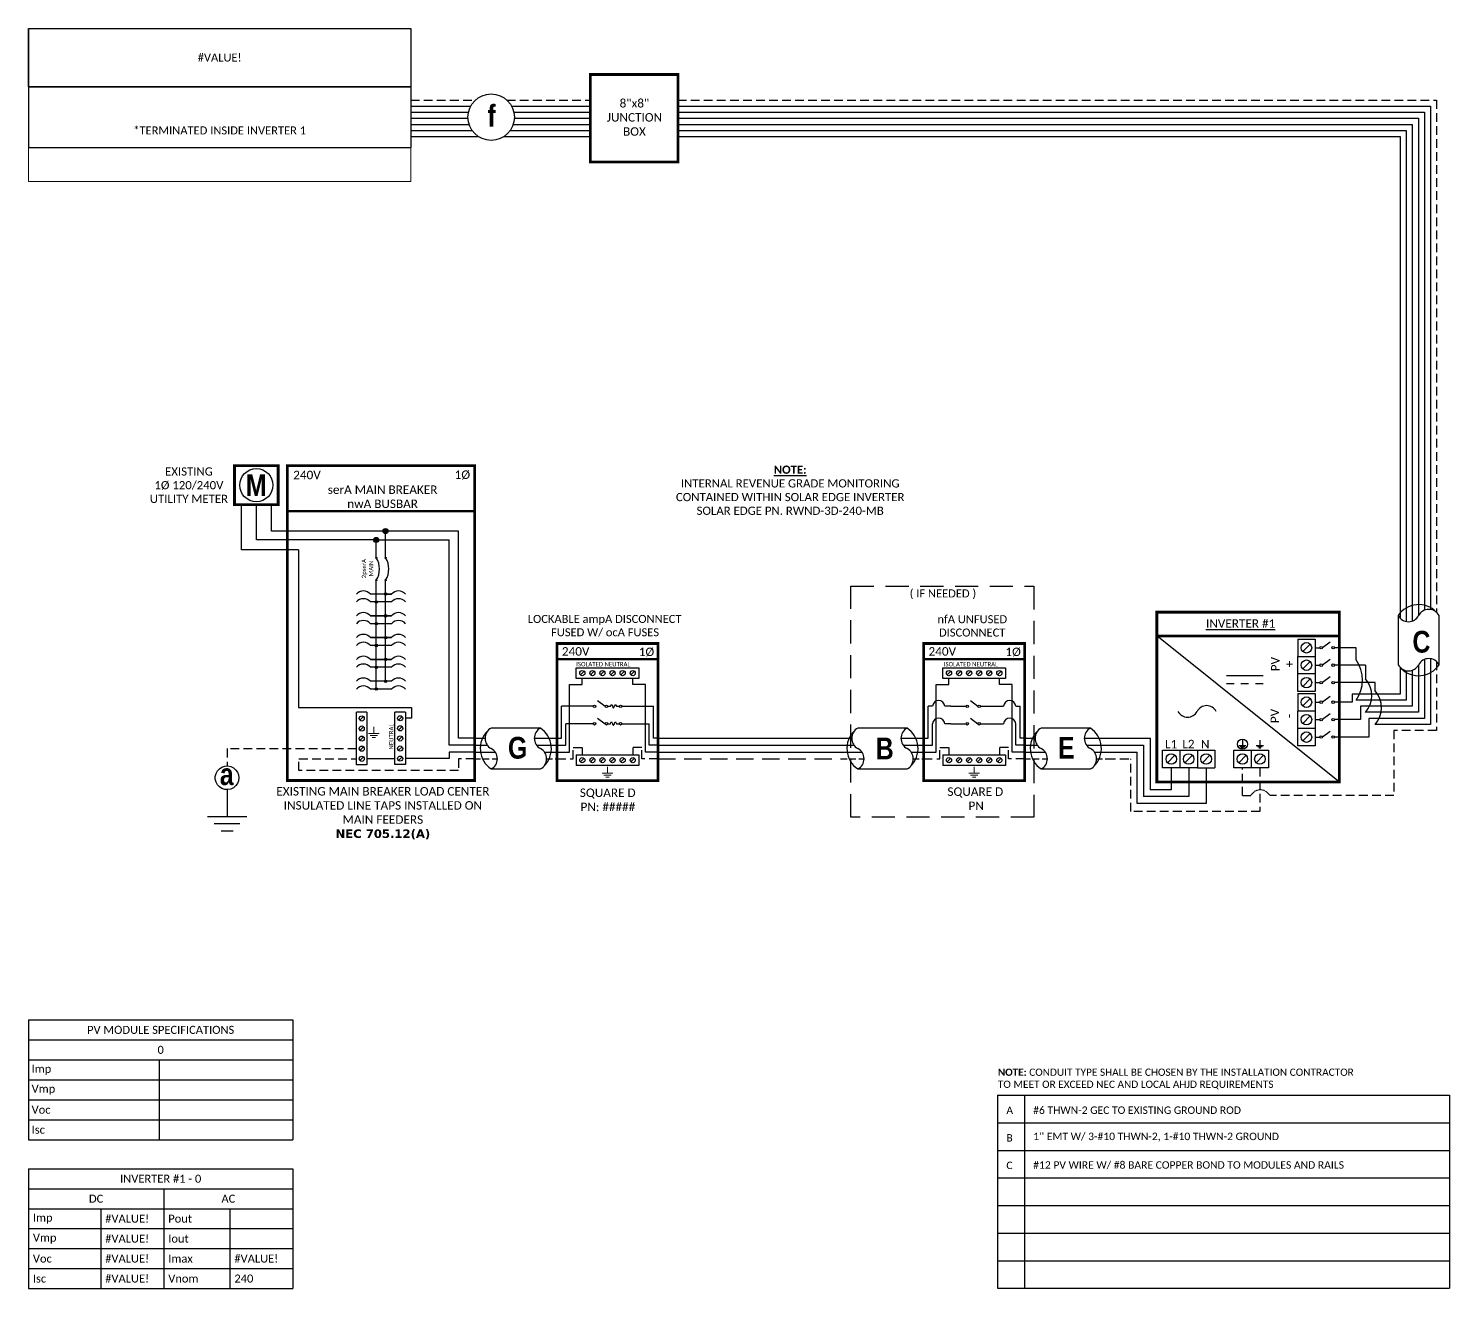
# Model space of a CAD drawing. Header units: feet. Extents: x 6324 to 6938, y 14556 to 15100.
import ezdxf

# ---------------------------------------------------------------- set-up
doc = ezdxf.new("R2010")
doc.units = ezdxf.units.FT
doc.header["$MEASUREMENT"] = 0
doc.linetypes.add('DASHED', pattern=[0.75, 0.5, -0.25])
doc.linetypes.add('HIDDEN', pattern=[0.375, 0.25, -0.125])
doc.layers.add('TEXT', color=7, linetype='Continuous')
doc.layers.add('Z - TITLEBLOCK TXT', color=7, linetype='Continuous')
doc.styles.add('ONE LINE TXT', font='techb___.ttf')
doc.styles.get("Standard").update_dxf_attribs({"font": 'CALIBRI.TTF'})

# ---------------------------------------------------------------- blocks, each defined once
blk = doc.blocks.new('*T15')
at = {"color": 0, "lineweight": -2, "transparency": 16777216}
for p, q in [((0, 0), (165.11, 0)), ((0, 0), (0, -51.42)), ((165.11, 0), (165.11, -51.42)), ((0, -25.14), (165.11, -25.14)), ((0, -51.42), (165.11, -51.42))]:
    blk.add_line(p, q, dxfattribs=at)
at = {"layer": 'Defpoints', "color": 8, "linetype": 'ByBlock', "lineweight": 0, "transparency": 16777216}
for p, q in [((0, -51.42), (0, -66.05)), ((165.11, -51.42), (165.11, -66.05)), ((0, -66.05), (165.11, -66.05))]:
    blk.add_line(p, q, dxfattribs=at)
at = {"color": 0, "linetype": 'Continuous', "transparency": 16777216, "char_height": 3.4544, "width": 155.095, "attachment_point": 5}
for s, insert in [('{\\fCalibri|b0|i0|c0;#VALUE!', (82.56, -12.57)), ('{\\fCalibri|b0|i0|c0;^J^J*TERMINATED INSIDE INVERTER 1', (82.56, -38.28))]:
    blk.add_mtext(s, dxfattribs=dict(at, insert=insert))
blk = doc.blocks.new('*U26')
at = {"color": 7, "linetype": 'Continuous'}
for p, q in [((-7.14, 13.31), (-28.39, 13.31)), ((-28.39, -4.31), (-7.14, -4.31))]:
    blk.add_line(p, q, dxfattribs=at)
at = {"color": 7}
for p, q in [((-35.53, 9), (-31.05, 9)), ((-9.81, 9), (0, 9))]:
    blk.add_line(p, q, dxfattribs=at)
at = {"color": 10}
for p, q in [((-35.53, 6), (-30.11, 6)), ((-8.87, 6), (0, 6))]:
    blk.add_line(p, q, dxfattribs=at)
at = {"color": 253}
for p, q in [((-35.53, 3), (-26.66, 3)), ((-5.41, 3), (0, 3))]:
    blk.add_line(p, q, dxfattribs=at)
at = {"color": 92, "linetype": 'HIDDEN', "ltscale": 10}
for p, q in [((-4.48, 0), (0, 0)), ((-35.53, 0), (-25.72, 0))]:
    blk.add_line(p, q, dxfattribs=at)
at = {"linetype": 'Continuous'}
for centre, start, end in [((-26.08, 8.91), 117.66392, 242.33608), ((-4.83, 8.91), 117.66392, 242.33608), ((-30.7, 0.09), 297.66392, 62.33608), ((-9.45, 0.09), 297.66392, 62.33608)]:
    blk.add_arc(centre, 4.98, start, end, dxfattribs=at)
at = {"color": 7, "linetype": 'Continuous'}
for centre, start, end in [((-12.99, 4.5), 313.97324, 56.42648), ((-22.54, 4.5), 133.97324, 236.42648)]:
    blk.add_arc(centre, 10.58, start, end, dxfattribs=at)
blk = doc.blocks.new('unfusedDisconnect')
at = {"lineweight": 50}
blk.add_line((-43.61, 43.06), (0, 43.06), dxfattribs=at)
at = {"color": 1, "linetype": 'Continuous'}
for p, q in [((-35.27, 34.78), (-35.27, 39.32)), ((-35.27, 39.32), (-8.32, 39.32)), ((-8.32, 39.32), (-8.32, 34.78)), ((-8.32, 34.78), (-35.27, 34.78)), ((-23.43, 25.18), (-20.16, 22.74)), ((-31.89, 22.73), (-25.32, 22.73)), ((-19.08, 22.73), (-11.7, 22.73)), ((-31.89, 15.2), (-25.32, 15.2)), ((-23.43, 17.65), (-20.16, 15.2)), ((-19.08, 15.2), (-11.7, 15.19)), ((-35.27, 1.76), (-8.32, 1.76)), ((-35.27, 1.76), (-35.27, -2.78)), ((-8.32, 1.76), (-8.32, -2.78)), ((-8.32, -2.78), (-35.27, -2.78))]:
    blk.add_line(p, q, dxfattribs=at)
at = {"color": 4, "linetype": 'Continuous'}
for p, q in [((-31.89, 37.83), (-33.46, 36.26)), ((-27.53, 37.83), (-29.11, 36.26)), ((-23.18, 37.83), (-24.76, 36.26)), ((-18.83, 37.83), (-20.41, 36.26)), ((-14.48, 37.83), (-16.06, 36.26)), ((-10.13, 37.83), (-11.7, 36.26)), ((-31.89, 0.28), (-33.46, -1.3)), ((-27.53, 0.28), (-29.11, -1.3)), ((-23.18, 0.28), (-24.76, -1.3)), ((-18.83, 0.28), (-20.41, -1.3)), ((-14.48, 0.28), (-16.06, -1.3)), ((-10.13, 0.28), (-11.7, -1.3))]:
    blk.add_line(p, q, dxfattribs=at)
at = {"color": 253, "linetype": 'Continuous'}
for p, q in [((-38.16, 3), (-38.16, 32.17)), ((-38.16, 32.17), (-32.67, 32.17)), ((-32.67, 32.17), (-32.67, 34.78)), ((-10.92, 32.17), (-10.92, 34.78)), ((-5.43, 32.17), (-10.92, 32.17)), ((-5.43, 3), (-5.43, 32.17)), ((-43.61, 3), (-38.16, 3)), ((0, 3), (-5.43, 3))]:
    blk.add_line(p, q, dxfattribs=at)
at = {"color": 7, "linetype": 'Continuous'}
for p, q in [((-41.66, 9), (-41.66, 22.73)), ((-39.8, 22.73), (-41.66, 22.73)), ((-31.89, 22.73), (-34.52, 22.73)), ((-11.7, 22.73), (-9.07, 22.73)), ((-3.79, 22.73), (-1.93, 22.73)), ((-1.93, 9), (-1.93, 22.73))]:
    blk.add_line(p, q, dxfattribs=at)
at = {"color": 10, "linetype": 'Continuous'}
for p, q in [((-39.8, 6), (-39.8, 15.2)), ((-31.89, 15.2), (-34.52, 15.2)), ((-11.7, 15.2), (-9.07, 15.2)), ((-3.79, 6), (-3.79, 15.2)), ((-43.61, 6), (-39.8, 6)), ((0, 6), (-3.79, 6))]:
    blk.add_line(p, q, dxfattribs=at)
at = {"color": 7}
for p, q in [((-43.61, 9), (-41.66, 9)), ((0, 9), (-1.93, 9))]:
    blk.add_line(p, q, dxfattribs=at)
at = {"color": 92, "linetype": 'HIDDEN', "ltscale": 15}
for p, q in [((-43.61, 0), (-36.58, 0)), ((-36.58, 0), (-36.58, 4.9)), ((-36.58, 4.9), (-32.67, 4.9)), ((-32.67, 4.9), (-32.67, 1.76)), ((-7.01, 4.9), (-10.92, 4.9)), ((-10.92, 4.9), (-10.92, 1.76)), ((-7.01, 0), (-7.01, 4.9)), ((0, 0), (-7.01, 0))]:
    blk.add_line(p, q, dxfattribs=at)
at = {"lineweight": 50, "const_width": 1.19}
blk.add_lwpolyline([(-43.61, -9.34), (-43.61, 49.84), (0, 49.84), (0, -9.34)], close=True, dxfattribs=at)
at = {"color": 92, "linetype": 'Continuous', "lineweight": 5, "ltscale": 0.05, "flags": 128}
for points in [[(-21.8, -3.32), (-21.8, -6.17)], [(-24.14, -6.17), (-19.45, -6.17)], [(-20.27, -7.03), (-23.32, -7.03)], [(-21.08, -7.9), (-22.51, -7.9)]]:
    blk.add_lwpolyline(points, dxfattribs=at)
at = {"color": 4, "linetype": 'Continuous'}
for centre in [(-32.67, 37.05), (-28.32, 37.05), (-23.97, 37.05), (-19.62, 37.05), (-15.27, 37.05), (-10.92, 37.05), (-32.67, -0.51), (-28.32, -0.51), (-23.97, -0.51), (-19.62, -0.51), (-15.27, -0.51), (-10.92, -0.51)]:
    blk.add_circle(centre, 1.11, dxfattribs=at)
at = {"color": 1, "linetype": 'Continuous'}
for centre in [(-24.78, 22.73), (-19.62, 22.73), (-24.78, 15.2), (-19.62, 15.2)]:
    blk.add_circle(centre, 0.541, dxfattribs=at)
at = {"color": 7, "linetype": 'Continuous'}
for centre in [(-37.16, 22.58), (-6.43, 22.58)]:
    blk.add_arc(centre, 2.64, 3.28193, 176.71807, dxfattribs=at)
at = {"color": 10, "linetype": 'Continuous'}
for centre in [(-37.16, 15.04), (-6.43, 15.04)]:
    blk.add_arc(centre, 2.64, 3.28193, 176.71807, dxfattribs=at)
at = {"color": 4, "linetype": 'Continuous'}
blk.add_text('ISOLATED NEUTRAL', height=1.8743, dxfattribs=at).set_placement((-34.91, 39.97))
at = {"color": 1}
for s, width, gutter_width, heights, insert, char_height, attachment_point in [('\\A1;\\pi17.559;nfA UNFUSED\\P\\pi18.229;DISCONNECT', 64.922, 0, [11.89], (-55.21, 62.04), 3.4544, 1), ('240V', 0.1481, 0.75, [0], (-35.55, 46.4), 3.658, 5), ('1Ø', 0.1481, 0.75, [0], (-4.98, 46.1), 3.658, 5), ('\\A1;\\pi13.903,t32.191;SQUARE D\\P\\pi22.981,t41.269;PN', 51.6906, 0.203, [45.94], (-47.25, -12.27), 3.6576, 1)]:
    blk.add_mtext_dynamic_manual_height_columns(s, width=width, gutter_width=gutter_width, heights=heights, dxfattribs=dict(at, insert=insert, char_height=char_height, attachment_point=attachment_point))
blk = doc.blocks.new('*U19')
at = {"color": 10, "linetype": 'DASHED', "ltscale": 20}
blk.add_lwpolyline([(-75.05, 74.56), (3.97, 74.56), (3.97, -25.17), (-75.05, -25.17)], close=True, dxfattribs=at)
at = {"color": 7}
for name, p in [('unfusedDisconnect', (0, 0)), ('*U26', (-43.61, 0))]:
    blk.add_blockref(name, p, dxfattribs=at)
at = {"color": 10, "insert": (-50.86, 73.16), "char_height": 3.4544, "attachment_point": 1}
blk.add_mtext_dynamic_manual_height_columns('\\A1;\\pi1.2092;( IF NEEDED )', width=30.7523, gutter_width=0, heights=[6.58], dxfattribs=at)
at = {"color": 1, "linetype": 'Continuous', "insert": (-64.3, 9.22), "char_height": 9.3833, "attachment_point": 1, "style": 'ONE LINE TXT'}
blk.add_mtext_dynamic_manual_height_columns('{\\W1;\\C256;B}', width=0.1385, gutter_width=2.13, heights=[0], dxfattribs=at)
blk = doc.blocks.new('*U20')
at = {"lineweight": 50}
blk.add_line((-43.61, 43.06), (0, 43.06), dxfattribs=at)
at = {"color": 1, "linetype": 'Continuous'}
for p, q in [((-35.27, 34.78), (-35.27, 39.32)), ((-35.27, 39.32), (-8.32, 39.32)), ((-8.32, 39.32), (-8.32, 34.78)), ((-8.32, 34.78), (-35.27, 34.78)), ((-26.07, 25.18), (-22.81, 22.74)), ((-21.73, 22.73), (-20.49, 22.73)), ((-17.94, 22.73), (-16.7, 22.73)), ((-26.07, 17.65), (-22.81, 15.2)), ((-21.73, 15.2), (-20.49, 15.2)), ((-17.94, 15.2), (-16.7, 15.2)), ((-35.27, 1.76), (-8.32, 1.76)), ((-35.27, 1.76), (-35.27, -2.78)), ((-8.32, 1.76), (-8.32, -2.78)), ((-8.32, -2.78), (-35.27, -2.78))]:
    blk.add_line(p, q, dxfattribs=at)
at = {"color": 4, "linetype": 'Continuous'}
for p, q in [((-31.89, 37.83), (-33.46, 36.26)), ((-27.53, 37.83), (-29.11, 36.26)), ((-23.18, 37.83), (-24.76, 36.26)), ((-18.83, 37.83), (-20.41, 36.26)), ((-14.48, 37.83), (-16.06, 36.26)), ((-10.13, 37.83), (-11.7, 36.26)), ((-31.89, 0.28), (-33.46, -1.3)), ((-27.53, 0.28), (-29.11, -1.3)), ((-23.18, 0.28), (-24.76, -1.3)), ((-18.83, 0.28), (-20.41, -1.3)), ((-14.48, 0.28), (-16.06, -1.3)), ((-10.13, 0.28), (-11.7, -1.3))]:
    blk.add_line(p, q, dxfattribs=at)
at = {"color": 253, "linetype": 'Continuous'}
for p, q in [((-38.16, 3), (-38.16, 32.17)), ((-38.16, 32.17), (-32.67, 32.17)), ((-32.67, 32.17), (-32.67, 34.78)), ((-10.92, 32.17), (-10.92, 34.78)), ((-5.43, 32.17), (-10.92, 32.17)), ((-5.43, 3), (-5.43, 32.17)), ((-43.61, 3), (-38.16, 3)), ((0, 3), (-5.43, 3))]:
    blk.add_line(p, q, dxfattribs=at)
at = {"color": 7, "linetype": 'Continuous'}
for p, q in [((-27.97, 22.73), (-41.66, 22.73)), ((-41.66, 9), (-41.66, 22.73)), ((-15.62, 22.73), (-1.93, 22.73)), ((-1.93, 9), (-1.93, 22.73))]:
    blk.add_line(p, q, dxfattribs=at)
at = {"color": 10, "linetype": 'Continuous'}
for p, q in [((-27.97, 15.2), (-39.8, 15.2)), ((-39.8, 6), (-39.8, 15.2)), ((-15.62, 15.2), (-3.79, 15.19)), ((-3.79, 6), (-3.79, 15.2)), ((-43.61, 6), (-39.8, 6)), ((0, 6), (-3.79, 6))]:
    blk.add_line(p, q, dxfattribs=at)
at = {"color": 7}
for p, q in [((-43.61, 9), (-41.66, 9)), ((0, 9), (-1.93, 9))]:
    blk.add_line(p, q, dxfattribs=at)
at = {"color": 92, "linetype": 'HIDDEN', "ltscale": 15}
for p, q in [((-43.61, 0), (-36.58, 0)), ((-36.58, 0), (-36.58, 4.9)), ((-36.58, 4.9), (-32.67, 4.9)), ((-32.67, 4.9), (-32.67, 1.76)), ((-7.01, 4.9), (-10.92, 4.9)), ((-10.92, 4.9), (-10.92, 1.76)), ((-7.01, 0), (-7.01, 4.9)), ((0, 0), (-7.01, 0))]:
    blk.add_line(p, q, dxfattribs=at)
at = {"lineweight": 50, "const_width": 1.19}
blk.add_lwpolyline([(-43.61, -9.34), (-43.61, 49.84), (0, 49.84), (0, -9.34)], close=True, dxfattribs=at)
at = {"color": 92, "linetype": 'Continuous', "lineweight": 5, "ltscale": 0.05, "flags": 128}
for points in [[(-21.8, -3.32), (-21.8, -6.17)], [(-24.14, -6.17), (-19.45, -6.17)], [(-20.27, -7.03), (-23.32, -7.03)], [(-21.08, -7.9), (-22.51, -7.9)]]:
    blk.add_lwpolyline(points, dxfattribs=at)
at = {"color": 4, "linetype": 'Continuous'}
for centre in [(-32.67, 37.05), (-28.32, 37.05), (-23.97, 37.05), (-19.62, 37.05), (-15.27, 37.05), (-10.92, 37.05), (-32.67, -0.51), (-28.32, -0.51), (-23.97, -0.51), (-19.62, -0.51), (-15.27, -0.51), (-10.92, -0.51)]:
    blk.add_circle(centre, 1.11, dxfattribs=at)
at = {"color": 1, "linetype": 'Continuous'}
for centre in [(-27.43, 22.73), (-22.27, 22.73), (-16.16, 22.73), (-27.43, 15.2), (-22.27, 15.2), (-16.16, 15.19)]:
    blk.add_circle(centre, 0.541, dxfattribs=at)
for points in [[(-20.49, 22.73), (-20.12, 23.49), (-19.22, 21.97), (-18.39, 23.49), (-17.94, 22.73)], [(-20.49, 15.2), (-20.12, 15.96), (-19.22, 14.43), (-18.39, 15.96), (-17.94, 15.2)]]:
    blk.add_spline(points, degree=3, dxfattribs=at)
at = {"color": 7}
blk.add_blockref('*U26', (-43.61, 0), dxfattribs=at)
at = {"color": 4, "linetype": 'Continuous'}
blk.add_text('ISOLATED NEUTRAL', height=1.8743, dxfattribs=at).set_placement((-35.32, 39.97))
at = {"color": 1}
for s, width, gutter_width, heights, insert, char_height, attachment_point in [('\\A1;\\pi2.6661;LOCKABLE ampA DISCONNECT \\P\\pi12.722;FUSED W/ ocA FUSES', 71.8931, 92.23, [18.56], (-58.88, 62.16), 3.4544, 1), ('240V', 0.1481, 0.75, [0], (-35.55, 46.4), 3.658, 5), ('1Ø', 0.1481, 0.75, [0], (-4.98, 46.1), 3.658, 5), ('\\A1;\\pi5.5987,t23.887;SQUARE D\\P\\pi5.8899,t24.178;PN: #####', 35.0816, 28.88, [13.54], (-39.35, -12.75), 3.6576, 1)]:
    blk.add_mtext_dynamic_manual_height_columns(s, width=width, gutter_width=gutter_width, heights=heights, dxfattribs=dict(at, insert=insert, char_height=char_height, attachment_point=attachment_point))
blk = doc.blocks.new('*U23')
at = {"color": 7}
blk.add_line((-79.14, 9), (0, 9), dxfattribs=at)
at = {"color": 10}
blk.add_line((-79.14, 6), (0, 6), dxfattribs=at)
at = {"color": 253}
blk.add_line((-79.14, 3), (0, 3), dxfattribs=at)
at = {"color": 92, "linetype": 'DASHED', "ltscale": 15}
blk.add_line((-79.14, 0), (0, 0), dxfattribs=at)
at = {"color": 1, "insert": (-22.08, 115.96), "char_height": 3.5433, "attachment_point": 5}
blk.add_mtext_dynamic_manual_height_columns('{\\fCalibri|b1|i0|c0|p34;\\LNOTE:\\P}INTERNAL REVENUE GRADE MONITORING\\PCONTAINED WITHIN SOLAR EDGE INVERTER\\PSOLAR EDGE PN. RWND-3D-240-MB', width=99.534, gutter_width=7.17, heights=[0], dxfattribs=at)
blk = doc.blocks.new('lineTapPanel')
at = {"linetype": 'Continuous'}
h = blk.add_hatch(color=254, dxfattribs=at)
h.dxf.hatch_style = 1
edge = h.paths.add_edge_path()
edge.add_arc((-38.44, 98.34), 1.11, 0, 360)
h = blk.add_hatch(color=254, dxfattribs=at)
h.dxf.hatch_style = 1
edge = h.paths.add_edge_path()
edge.add_arc((-42.47, 94.51), 1.11, 0, 360)
h = blk.add_hatch(color=1, dxfattribs=at)
h.dxf.hatch_style = 1
edge = h.paths.add_edge_path()
edge.add_arc((-42.47, 86.8), 0.291, 0, 360)
h = blk.add_hatch(color=1, dxfattribs=at)
h.dxf.hatch_style = 1
edge = h.paths.add_edge_path()
edge.add_arc((-38.44, 86.8), 0.291, 0, 360)
h = blk.add_hatch(color=1, dxfattribs=at)
h.dxf.hatch_style = 1
edge = h.paths.add_edge_path()
edge.add_arc((-42.47, 77.16), 0.291, 0, 360)
h = blk.add_hatch(color=1, dxfattribs=at)
h.dxf.hatch_style = 1
edge = h.paths.add_edge_path()
edge.add_arc((-38.44, 77.16), 0.291, 0, 360)
h = blk.add_hatch(color=1, dxfattribs=at)
h.dxf.hatch_style = 1
edge = h.paths.add_edge_path()
edge.add_arc((-42.47, 67.78), 0.528, 0, 360)
h = blk.add_hatch(color=1, dxfattribs=at)
h.dxf.hatch_style = 1
edge = h.paths.add_edge_path()
edge.add_arc((-38.44, 71.16), 0.528, 0, 360)
h = blk.add_hatch(color=1, dxfattribs=at)
h.dxf.hatch_style = 1
edge = h.paths.add_edge_path()
edge.add_arc((-38.44, 61.76), 0.528, 0, 360)
h = blk.add_hatch(color=1, dxfattribs=at)
h.dxf.hatch_style = 1
edge = h.paths.add_edge_path()
edge.add_arc((-42.47, 58.38), 0.528, 0, 360)
h = blk.add_hatch(color=1, dxfattribs=at)
h.dxf.hatch_style = 1
edge = h.paths.add_edge_path()
edge.add_arc((-42.47, 48.98), 0.528, 0, 360)
h = blk.add_hatch(color=1, dxfattribs=at)
h.dxf.hatch_style = 1
edge = h.paths.add_edge_path()
edge.add_arc((-38.44, 52.36), 0.528, 0, 360)
h = blk.add_hatch(color=1, dxfattribs=at)
h.dxf.hatch_style = 1
edge = h.paths.add_edge_path()
edge.add_arc((-38.44, 42.95), 0.528, 0, 360)
h = blk.add_hatch(color=1, dxfattribs=at)
h.dxf.hatch_style = 1
edge = h.paths.add_edge_path()
edge.add_arc((-42.47, 39.58), 0.528, 0, 360)
h = blk.add_hatch(color=1, dxfattribs=at)
h.dxf.hatch_style = 1
edge = h.paths.add_edge_path()
edge.add_arc((-42.47, 30.17), 0.528, 0, 360)
h = blk.add_hatch(color=1, dxfattribs=at)
h.dxf.hatch_style = 1
edge = h.paths.add_edge_path()
edge.add_arc((-38.44, 33.55), 0.528, 0, 360)
at = {"color": 155, "true_color": 0x647190}
blk.add_line((-80.92, 126.59), (0, 126.59), dxfattribs=at)
at = {"color": 253, "linetype": 'Continuous'}
for p, q in [((-100.73, 90.2), (-100.73, 109.7)), ((-76.04, 90.2), (-100.73, 90.2)), ((-76.04, 90.2), (-76.04, 22.16)), ((-76.04, 22.16), (-27.25, 22.16)), ((-27.25, 22.16), (-27.25, 17.57)), ((-27.25, 17.57), (-29.89, 17.57)), ((-11.01, 0.16), (-29.89, 0.16)), ((0, 3), (-11.01, 3)), ((-11.01, 3), (-11.01, 0.16))]:
    blk.add_line(p, q, dxfattribs=at)
at = {"color": 10, "linetype": 'Continuous'}
for p, q in [((-94.24, 94.51), (-94.24, 109.7)), ((-43.58, 94.51), (-94.24, 94.51)), ((-42.47, 87.09), (-42.47, 93.4)), ((-41.36, 94.51), (-10.98, 94.51)), ((-10.98, 6), (-10.98, 94.51)), ((-42.47, 30.17), (-42.47, 76.87)), ((-35.88, 67.78), (-45.04, 67.78)), ((-35.88, 58.38), (-45.04, 58.38)), ((-35.88, 48.98), (-45.04, 48.98)), ((-35.88, 39.58), (-45.04, 39.58)), ((-35.88, 30.17), (-45.04, 30.17)), ((0, 6), (-10.98, 6))]:
    blk.add_line(p, q, dxfattribs=at)
at = {"color": 7, "linetype": 'Continuous'}
for p, q in [((-87.75, 98.34), (-87.75, 109.7)), ((-39.56, 98.34), (-87.75, 98.34)), ((-6.96, 9), (-6.96, 98.34)), ((-38.44, 87.09), (-38.44, 97.23)), ((-38.44, 61.76), (-38.44, 76.87)), ((-35.88, 71.16), (-45.04, 71.16)), ((-38.44, 71.16), (-35.88, 71.16)), ((-45.04, 61.76), (-35.88, 61.76)), ((-35.88, 61.76), (-45.04, 61.76)), ((-38.44, 52.36), (-38.44, 61.76)), ((-45.04, 52.36), (-35.88, 52.36)), ((-35.88, 52.36), (-45.04, 52.36)), ((-38.44, 42.95), (-38.44, 52.36)), ((-45.04, 42.95), (-35.88, 42.95)), ((-35.88, 42.95), (-45.04, 42.95)), ((-38.44, 33.55), (-38.44, 42.95)), ((-35.88, 33.55), (-45.04, 33.55))]:
    blk.add_line(p, q, dxfattribs=at)
at = {"lineweight": 50}
blk.add_line((-80.92, 106.95), (0, 106.95), dxfattribs=at)
at = {"color": 7}
for p, q in [((-6.96, 98.34), (-37.33, 98.34)), ((0, 9), (-6.96, 9))]:
    blk.add_line(p, q, dxfattribs=at)
at = {"color": 1, "linetype": 'Continuous'}
for p, q in [((-51.03, -2.51), (-51.03, 20.23)), ((-46.49, 20.23), (-51.03, 20.23)), ((-46.49, 20.23), (-46.49, -2.51)), ((-34.43, -2.43), (-34.43, 20.16)), ((-29.89, 20.16), (-34.43, 20.16)), ((-29.89, 20.16), (-29.89, -2.43)), ((-46.49, -2.51), (-51.03, -2.51)), ((-29.89, -2.43), (-34.43, -2.43))]:
    blk.add_line(p, q, dxfattribs=at)
at = {"color": 4, "linetype": 'Continuous'}
for p, q in [((-47.97, 18.28), (-49.55, 16.71)), ((-47.97, 13.93), (-49.55, 12.36)), ((-31.37, 18.35), (-32.94, 16.78)), ((-31.37, 14), (-32.94, 12.43)), ((-47.97, 9.58), (-49.55, 8.01)), ((-31.37, 9.65), (-32.94, 8.08)), ((-47.97, 5.23), (-49.55, 3.66)), ((-47.97, 0.88), (-49.55, -0.69)), ((-31.37, 5.3), (-32.94, 3.73)), ((-31.37, 0.95), (-32.94, -0.62))]:
    blk.add_line(p, q, dxfattribs=at)
at = {"color": 92, "linetype": 'HIDDEN', "ltscale": 15}
for p, q in [((-51.03, 4.44), (-106.89, 4.44)), ((-106.89, 4.44), (-106.89, -4.87)), ((-75.84, -4.96), (-75.84, 0.09)), ((-75.84, 0.09), (-51.03, 0.09)), ((0, 0), (-6.96, 0)), ((-6.96, -4.96), (-75.84, -4.96)), ((-6.96, 0), (-6.96, -4.96))]:
    blk.add_line(p, q, dxfattribs=at)
at = {"color": 92, "linetype": 'Continuous', "ltscale": 15}
blk.add_line((-34.43, 0.09), (-46.49, 0.09), dxfattribs=at)
at = {"color": 92, "ltscale": 15}
blk.add_line((-106.89, -4.87), (-106.89, -24.84), dxfattribs=at)
at = {"lineweight": 50, "const_width": 1.19}
for points in [[(-103.67, 109.7), (-103.67, 126.59), (-84.82, 126.59), (-84.82, 109.7)], [(-80.92, -9.3), (-80.92, 126.59), (0, 126.59), (0, -9.3)]]:
    blk.add_lwpolyline(points, close=True, dxfattribs=at)
at = {"color": 92, "linetype": 'Continuous', "lineweight": 5, "ltscale": 0.05, "flags": 128}
for points in [[(-43.54, 13.81), (-43.54, 10.97)], [(-45.88, 10.97), (-41.2, 10.97)], [(-42.01, 10.1), (-45.07, 10.1)], [(-42.82, 9.23), (-44.25, 9.23)]]:
    blk.add_lwpolyline(points, dxfattribs=at)
at = {"color": 92, "linetype": 'Continuous', "ltscale": 4, "flags": 128}
for points in [[(-115.37, -24.84), (-98.41, -24.84)], [(-101.35, -27.98), (-112.43, -27.98)], [(-104.29, -31.12), (-109.49, -31.12)]]:
    blk.add_lwpolyline(points, dxfattribs=at)
at = {"linetype": 'Continuous'}
blk.add_circle((-94.24, 118.15), 7.15, dxfattribs=at)
at = {"color": 7, "linetype": 'Continuous'}
for centre in [(-38.44, 98.34), (-38.44, 98.34), (-42.47, 94.51)]:
    blk.add_circle(centre, 1.11, dxfattribs=at)
at = {"color": 1, "linetype": 'Continuous'}
for centre, radius in [((-42.47, 86.8), 0.291), ((-38.44, 86.8), 0.291), ((-42.47, 77.16), 0.291), ((-38.44, 77.16), 0.291), ((-42.47, 67.78), 0.528), ((-38.44, 71.16), 0.528), ((-38.44, 61.76), 0.528), ((-42.47, 58.38), 0.528), ((-42.47, 48.98), 0.528), ((-38.44, 52.36), 0.528), ((-38.44, 42.95), 0.528), ((-42.47, 39.58), 0.528), ((-42.47, 30.17), 0.528), ((-38.44, 33.55), 0.528)]:
    blk.add_circle(centre, radius, dxfattribs=at)
at = {"color": 4, "linetype": 'Continuous'}
for centre in [(-48.76, 17.49), (-32.16, 17.57), (-48.76, 13.14), (-32.16, 13.21), (-48.76, 8.79), (-32.16, 8.86), (-48.76, 4.44), (-48.76, 0.09), (-32.16, 4.51), (-32.16, 0.16)]:
    blk.add_circle(centre, 1.11, dxfattribs=at)
at = {"color": 1, "linetype": 'Continuous'}
for centre, radius, start, end in [((-50.14, 81.98), 9.06, 327.87082, 32.12918), ((-46.11, 81.98), 9.06, 327.87082, 32.12918), ((-48.03, 68.62), 3.93, 40.3392, 139.6608), ((-48.03, 65.24), 3.93, 40.3392, 139.6608), ((-32.88, 68.62), 3.93, 40.3392, 139.6608), ((-32.88, 65.24), 3.93, 40.3392, 139.6608), ((-48.03, 59.21), 3.93, 40.3392, 139.6608), ((-32.88, 59.21), 3.93, 40.3392, 139.6608), ((-48.03, 55.84), 3.93, 40.3392, 139.6608), ((-32.88, 55.84), 3.93, 40.3392, 139.6608), ((-48.03, 49.81), 3.93, 40.3392, 139.6608), ((-48.03, 46.43), 3.93, 40.3392, 139.6608), ((-32.88, 49.81), 3.93, 40.3392, 139.6608), ((-32.88, 46.43), 3.93, 40.3392, 139.6608), ((-48.03, 40.41), 3.93, 40.3392, 139.6608), ((-32.88, 40.41), 3.93, 40.3392, 139.6608), ((-48.03, 37.03), 3.93, 40.3392, 139.6608), ((-32.88, 37.03), 3.93, 40.3392, 139.6608), ((-48.03, 31.01), 3.93, 40.3392, 139.6608), ((-48.03, 27.63), 3.93, 40.3392, 139.6608), ((-32.88, 31.01), 3.93, 40.3392, 139.6608), ((-32.88, 27.63), 3.93, 40.3392, 139.6608)]:
    blk.add_arc(centre, radius, start, end, dxfattribs=at)
at = {"color": 253, "linetype": 'Continuous', "style": 'ONE LINE TXT'}
blk.add_text('M', height=9.38, dxfattribs=at).set_placement((-98.8, 113.43))
at = {"color": 4, "linetype": 'Continuous'}
blk.add_text('NEUTRAL', height=1.874, rotation=90, dxfattribs=at).set_placement((-35.08, 4.08))
at = {"color": 1, "attachment_point": 5}
for s, width, gutter_width, heights, insert, char_height in [('EXISTING\\P1Ø 120/240V UTILITY METER', 37.8067, 7.17, [0], (-123.35, 118.13), 3.5433), ('240V', 0.1481, 0.75, [0], (-72.39, 122.54), 3.658), ('1Ø', 0.1481, 0.75, [0], (-5.31, 122.54), 3.658), ('serA MAIN BREAKER\\PnwA BUSBAR', 72.4998, 0.75, [0], (-39.75, 113.14), 3.6576), ('EXISTING MAIN BREAKER LOAD CENTER INSULATED LINE TAPS INSTALLED ON MAIN FEEDERS\\P{\\fVerdana|b1|i0|c0|p34;NEC 705.12(A)}', 98.9176, 7.17, [106.42], (-39.63, -23.42), 3.6576)]:
    blk.add_mtext_dynamic_manual_height_columns(s, width=width, gutter_width=gutter_width, heights=heights, dxfattribs=dict(at, insert=insert, char_height=char_height))
at = {"color": 4, "linetype": 'Continuous', "insert": (-46.25, 82.15), "char_height": 1.874, "attachment_point": 5, "rotation": 90}
blk.add_mtext_dynamic_manual_height_columns('2pserA\\PMAIN', width=0.1481, gutter_width=0.75, heights=[0], dxfattribs=at)
blk = doc.blocks.new('*U22')
at = {"color": 7}
blk.add_blockref('lineTapPanel', (0, 0), dxfattribs=at)
blk = doc.blocks.new('*T16')
at = {"color": 0, "lineweight": -2, "transparency": 16777216}
for p, q in [((0, 0), (114.19, 0)), ((0, 0), (0, -51.7)), ((114.19, 0), (114.19, -51.7)), ((0, -8.62), (114.19, -8.62)), ((58.43, -8.62), (58.43, -51.7)), ((0, -17.23), (114.19, -17.23)), ((31.22, -17.23), (31.22, -51.7)), ((86.98, -17.23), (86.98, -51.7)), ((0, -25.85), (114.19, -25.85)), ((0, -34.47), (114.19, -34.47)), ((0, -43.08), (114.19, -43.08)), ((0, -51.7), (114.19, -51.7))]:
    blk.add_line(p, q, dxfattribs=at)
at = {"color": 0, "linetype": 'Continuous', "transparency": 16777216, "char_height": 3.4544}
for s, insert, width, attachment_point in [('{\\fCalibri|b0|i0|c0;INVERTER #1 - 0', (57.09, -4.31), 110.3293, 5), ('{\\fCalibri|b0|i0|c0;DC', (29.22, -12.93), 54.5755, 5), ('{\\fCalibri|b0|i0|c0;AC', (86.31, -12.93), 51.8976, 5), ('{\\fCalibri|b0|i0|c0;Imp', (1.93, -21.54), 27.3681, 4), ('{\\fCalibri|b0|i0|c0;#VALUE!', (33.15, -21.54), 23.3513, 4), ('{\\fCalibri|b0|i0|c0;Pout', (60.36, -21.54), 24.6902, 4), ('{\\fCalibri|b0|i0|c0;', (88.91, -21.54), 23.3513, 4), ('{\\fCalibri|b0|i0|c0;Vmp', (1.93, -30.16), 27.3681, 4), ('{\\fCalibri|b0|i0|c0;#VALUE!', (33.15, -30.16), 23.3513, 4), ('{\\fCalibri|b0|i0|c0;Iout', (60.36, -30.16), 24.6902, 4), ('{\\fCalibri|b0|i0|c0;', (88.91, -30.16), 23.3513, 4), ('{\\fCalibri|b0|i0|c0;Voc', (1.93, -38.78), 27.3681, 4), ('{\\fCalibri|b0|i0|c0;#VALUE!', (33.15, -38.78), 23.3513, 4), ('{\\fCalibri|b0|i0|c0;Imax', (60.36, -38.78), 24.6902, 4), ('{\\fCalibri|b0|i0|c0;#VALUE!', (88.91, -38.78), 23.3513, 4), ('{\\fCalibri|b0|i0|c0;Isc', (1.93, -47.39), 27.3681, 4), ('{\\fCalibri|b0|i0|c0;#VALUE!', (33.15, -47.39), 23.3513, 4), ('{\\fCalibri|b0|i0|c0;Vnom', (60.36, -47.39), 24.6902, 4), ('{\\fCalibri|b0|i0|c0;240', (88.91, -47.39), 23.3513, 4)]:
    blk.add_mtext(s, dxfattribs=dict(at, insert=insert, width=width, attachment_point=attachment_point))
blk = doc.blocks.new('*T17')
at = {"color": 0, "lineweight": -2, "transparency": 16777216}
for p, q in [((0, 0), (114.19, 0)), ((0, 0), (0, -51.69)), ((114.19, 0), (114.19, -51.69)), ((0, -8.62), (114.19, -8.62)), ((0, -17.23), (114.19, -17.23)), ((56.41, -17.23), (56.41, -51.69)), ((0, -25.85), (114.19, -25.85)), ((0, -34.46), (114.19, -34.46)), ((0, -43.08), (114.19, -43.08)), ((0, -51.69), (114.19, -51.69))]:
    blk.add_line(p, q, dxfattribs=at)
at = {"color": 0, "linetype": 'Continuous', "transparency": 16777216, "char_height": 3.4544}
for s, insert, width, attachment_point in [('{\\fCalibri|b0|i0|c0;PV MODULE SPECIFICATIONS', (57.09, -4.31), 111.433, 5), ('{\\fCalibri|b0|i0|c0;0', (57.09, -12.92), 111.433, 5), ('{\\fCalibri|b0|i0|c0;Imp', (1.38, -21.54), 53.6551, 4), ('{\\fCalibri|b0|i0|c0;', (57.78, -21.54), 55.0254, 4), ('{\\fCalibri|b0|i0|c0;Vmp', (1.38, -30.15), 53.6551, 4), ('{\\fCalibri|b0|i0|c0;', (57.78, -30.15), 55.0254, 4), ('{\\fCalibri|b0|i0|c0;Voc', (1.38, -38.77), 53.6551, 4), ('{\\fCalibri|b0|i0|c0;', (57.78, -38.77), 55.0254, 4), ('{\\fCalibri|b0|i0|c0;Isc', (1.38, -47.39), 53.6551, 4), ('{\\fCalibri|b0|i0|c0;', (57.78, -47.39), 55.0254, 4)]:
    blk.add_mtext(s, dxfattribs=dict(at, insert=insert, width=width, attachment_point=attachment_point))
blk = doc.blocks.new('*T18')
at = {"linetype": 'ByBlock', "lineweight": -2, "transparency": 16777216}
for p, q in [((0, 0), (195.1, 0)), ((0, 0), (0, -83.27)), ((11.58, 0), (11.58, -83.27)), ((195.1, 0), (195.1, -83.27)), ((0, -11.84), (195.1, -11.84)), ((0, -23.75), (195.1, -23.75)), ((0, -35.65), (195.1, -35.65)), ((0, -47.56), (195.1, -47.56)), ((0, -59.46), (195.1, -59.46)), ((0, -71.37), (195.1, -71.37)), ((0, -83.27), (195.1, -83.27))]:
    blk.add_line(p, q, dxfattribs=at)
at = {"color": 0, "linetype": 'Continuous', "transparency": 16777216, "char_height": 3.2119, "attachment_point": 7}
for s, insert, width in [('{\\fCalibri|b0|i0|c0;A', (3.78, -8.06), 4.025), ('{\\fCalibri|b0|i0|c0;#6 THWN-2 GEC TO EXISTING GROUND ROD', (15.36, -8.06), 175.9562), ('{\\fCalibri|b0|i0|c0;B', (3.78, -19.97), 4.025), ("{\\fCalibri|b0|i0|c0;1'' EMT W/ 3-#10 THWN-2, 1-#10 THWN-2 GROUND", (15.36, -19.97), 175.9562), ('{\\fCalibri|b0|i0|c0;C', (3.78, -31.87), 4.025), ('{\\fCalibri|b0|i0|c0;#12 PV WIRE W/ #8 BARE COPPER BOND TO MODULES AND RAILS', (15.36, -31.87), 175.9562), ('{\\fCalibri|b0|i0|c0;', (3.78, -43.78), 4.025), ('{\\fCalibri|b0|i0|c0;', (15.36, -43.78), 175.9562), ('{\\fCalibri|b0|i0|c0;', (3.78, -55.68), 4.025), ('{\\fCalibri|b0|i0|c0;', (15.36, -55.68), 175.9562), ('{\\fCalibri|b0|i0|c0;', (3.78, -67.59), 4.025), ('{\\fCalibri|b0|i0|c0;', (15.36, -67.59), 175.9562), ('{\\fCalibri|b0|i0|c0;', (3.78, -79.5), 4.025), ('{\\fCalibri|b0|i0|c0;', (15.36, -79.5), 175.9562)]:
    blk.add_mtext(s, dxfattribs=dict(at, insert=insert, width=width))
blk = doc.blocks.new('8x8box')
at = {"lineweight": 50, "const_width": 1.19}
blk.add_lwpolyline([(37.78, 0), (0, 0), (0, 37.78), (37.78, 37.78)], close=True, dxfattribs=at)
at = {"color": 1, "insert": (19.03, 19.26), "char_height": 3.6576, "attachment_point": 5}
blk.add_mtext_dynamic_manual_height_columns('8"x8"  JUNCTION BOX ', width=0.4767, gutter_width=7.17, heights=[0], dxfattribs=at)
blk = doc.blocks.new('*U25')
at = {"color": 92, "linetype": 'HIDDEN', "ltscale": 15}
blk.add_line((0, 0), (0, -9.32), dxfattribs=at)
at = {"color": 92, "ltscale": 15}
blk.add_line((0, -9.32), (0, -29.28), dxfattribs=at)
at = {"color": 92, "linetype": 'Continuous', "ltscale": 4, "flags": 128}
for points in [[(-8.48, -29.28), (8.48, -29.28)], [(5.54, -32.42), (-5.54, -32.42)], [(2.6, -35.56), (-2.6, -35.56)]]:
    blk.add_lwpolyline(points, dxfattribs=at)
at = {"color": 7, "linetype": 'Continuous'}
blk.add_wipeout([(5.09, -12.58), (4.93, -13.85), (4.46, -15.04), (3.71, -16.08), (2.72, -16.9), (1.56, -17.44), (0.3, -17.68), (-0.98, -17.6), (-2.2, -17.21), (-3.28, -16.52), (-4.16, -15.59), (-4.77, -14.46), (-5.09, -13.22), (-5.09, -11.94), (-4.77, -10.7), (-4.16, -9.57), (-3.28, -8.64), (-2.2, -7.95), (-0.98, -7.56), (0.3, -7.48), (1.56, -7.72), (2.72, -8.26), (3.71, -9.08), (4.46, -10.12), (4.93, -11.31)], dxfattribs=at)
blk.add_lwpolyline([(5.09, -12.58), (4.93, -13.85), (4.46, -15.04), (3.71, -16.08), (2.72, -16.9), (1.56, -17.44), (0.3, -17.68), (-0.98, -17.6), (-2.2, -17.21), (-3.28, -16.52), (-4.16, -15.59), (-4.77, -14.46), (-5.09, -13.22), (-5.09, -11.94), (-4.77, -10.7), (-4.16, -9.57), (-3.28, -8.64), (-2.2, -7.95), (-0.98, -7.56), (0.3, -7.48), (1.56, -7.72), (2.72, -8.26), (3.71, -9.08), (4.46, -10.12), (4.93, -11.31), (5.09, -12.58)], close=True, dxfattribs=at)
at = {"color": 1, "linetype": 'Continuous', "insert": (-3.13, -6.33), "char_height": 9.3833, "attachment_point": 1, "style": 'ONE LINE TXT'}
blk.add_mtext_dynamic_manual_height_columns('{\\W1;\\C256;a}', width=0.1385, gutter_width=2.13, heights=[0], dxfattribs=at)

msp = doc.modelspace()

# ---------------------------------------------------------------- linework, layer by layer
at = {"color": 10, "linetype": 'Continuous'}
for p, q in [((6489.21, 15066.01), (6515.01, 15066.01)), ((6532.69, 15066.01), (6566.68, 15066.01)), ((6604.46, 15066.01), (6929.37, 15066.01)), ((6929.37, 15066.01), (6929.37, 14848.8)), ((6489.21, 15060.77), (6513.83, 15060.77)), ((6489.21, 15055.52), (6515.62, 15055.52)), ((6532.08, 15055.52), (6566.68, 15055.52)), ((6533.87, 15060.77), (6566.68, 15060.77)), ((6604.46, 15060.77), (6924.12, 15060.77)), ((6604.46, 15055.52), (6918.88, 15055.52)), ((6918.88, 15055.52), (6918.88, 14843.62)), ((6924.12, 15060.77), (6924.12, 14846)), ((6897.24, 14832.29), (6887.86, 14832.29)), ((6897.24, 14827.03), (6897.24, 14832.29)), ((6901.29, 14824.75), (6887.86, 14824.75)), ((6901.29, 14824.75), (6901.29, 14818.93)), ((6918.88, 14822.37), (6918.88, 14809.66)), ((6924.12, 14824.76), (6924.12, 14804.42)), ((6929.37, 14827.56), (6929.37, 14799.17)), ((6905.48, 14817.22), (6887.86, 14817.22)), ((6905.48, 14813.69), (6905.48, 14817.27)), ((6918.88, 14809.66), (6897.24, 14809.66)), ((6924.12, 14804.42), (6901.29, 14804.42)), ((6929.37, 14799.17), (6905.48, 14799.17)), ((6789.69, 14790.29), (6805.45, 14790.29)), ((6805.45, 14790.29), (6805.45, 14768.11)), ((6824.98, 14780.5), (6824.98, 14768.11)), ((6824.98, 14768.11), (6805.45, 14768.11))]:
    msp.add_line(p, q, dxfattribs=at)
at = {"color": 7, "linetype": 'Continuous'}
for p, q in [((6489.21, 15063.39), (6514.04, 15063.39)), ((6533.65, 15063.39), (6566.68, 15063.39)), ((6604.46, 15063.39), (6926.75, 15063.39)), ((6926.75, 15063.39), (6926.75, 14848.48)), ((6489.21, 15058.15), (6514.31, 15058.15)), ((6533.38, 15058.15), (6566.68, 15058.15)), ((6604.46, 15058.15), (6921.5, 15058.15)), ((6921.5, 15058.15), (6921.5, 14843.82)), ((6489.21, 15052.9), (6518.31, 15052.9)), ((6529.39, 15052.9), (6566.68, 15052.9)), ((6604.46, 15052.9), (6916.26, 15052.9)), ((6916.26, 15052.9), (6916.26, 14845.03)), ((6915.42, 14846.19), (6915.42, 14824.95)), ((6933.04, 14824.95), (6933.04, 14846.19)), ((6890, 14774.34), (6811.23, 14837.36)), ((6916.26, 14823.79), (6916.26, 14812.28)), ((6921.5, 14822.57), (6921.5, 14807.04)), ((6926.75, 14827.24), (6926.75, 14801.79)), ((6857.05, 14820.1), (6841.29, 14820.1)), ((6844.58, 14816.69), (6841.29, 14816.69)), ((6850.82, 14816.69), (6847.52, 14816.69)), ((6857.05, 14816.69), (6853.76, 14816.69)), ((6916.26, 14812.28), (6895.59, 14812.28)), ((6895.59, 14812.28), (6895.59, 14808.81)), ((6895.59, 14808.81), (6887.86, 14808.81)), ((6921.5, 14807.04), (6899.17, 14807.04)), ((6899.17, 14807.04), (6899.17, 14801.27)), ((6899.17, 14801.27), (6887.86, 14801.27)), ((6926.75, 14801.79), (6902.75, 14801.79)), ((6902.75, 14801.79), (6902.75, 14793.74)), ((6789.69, 14793.29), (6808.39, 14793.29)), ((6808.39, 14793.29), (6808.39, 14770.91)), ((6902.75, 14793.74), (6887.86, 14793.74)), ((6817.45, 14780.5), (6817.45, 14770.91)), ((6817.45, 14770.91), (6808.39, 14770.91))]:
    msp.add_line(p, q, dxfattribs=at)
at = {"color": 1, "linetype": 'Continuous'}
for p, q in [((6872.04, 14836.05), (6879.58, 14836.05)), ((6872.04, 14836.05), (6872.04, 14828.52)), ((6879.58, 14836.05), (6879.58, 14828.52)), ((6886.01, 14834.75), (6882.74, 14832.31)), ((6872.04, 14813.45), (6872.04, 14828.52)), ((6872.04, 14828.52), (6879.58, 14828.52)), ((6872.04, 14813.45), (6872.04, 14828.52)), ((6879.58, 14832.29), (6881.62, 14832.29)), ((6879.58, 14828.52), (6879.58, 14813.45)), ((6879.58, 14828.52), (6879.58, 14820.99)), ((6879.58, 14824.75), (6881.62, 14824.75)), ((6886.01, 14827.21), (6882.74, 14824.77)), ((6879.58, 14820.99), (6872.04, 14820.99)), ((6879.58, 14817.22), (6881.62, 14817.22)), ((6886.01, 14819.68), (6882.74, 14817.24)), ((6879.58, 14813.45), (6872.04, 14813.45)), ((6872.04, 14812.57), (6879.58, 14812.57)), ((6872.04, 14812.57), (6872.04, 14805.04)), ((6879.58, 14812.57), (6879.58, 14805.04)), ((6886.01, 14811.27), (6882.74, 14808.83)), ((6872.04, 14789.97), (6872.04, 14805.04)), ((6872.04, 14805.04), (6879.58, 14805.04)), ((6879.58, 14808.81), (6881.62, 14808.81)), ((6879.58, 14805.04), (6879.58, 14797.51)), ((6886.01, 14803.73), (6882.74, 14801.29)), ((6879.58, 14797.51), (6872.04, 14797.51)), ((6879.58, 14801.27), (6881.62, 14801.27)), ((6879.58, 14797.51), (6879.58, 14789.97)), ((6879.58, 14793.74), (6881.62, 14793.74)), ((6886.01, 14796.2), (6882.74, 14793.76)), ((6813.68, 14788.04), (6828.75, 14788.04)), ((6813.68, 14780.5), (6813.68, 14788.04)), ((6813.68, 14788.04), (6821.21, 14788.04)), ((6821.21, 14788.04), (6821.21, 14780.5)), ((6828.75, 14788.04), (6828.75, 14780.5)), ((6828.75, 14788.04), (6836.28, 14788.04)), ((6836.28, 14788.04), (6836.28, 14780.5)), ((6844.39, 14788.04), (6859.45, 14788.04)), ((6844.39, 14780.5), (6844.39, 14788.04)), ((6844.39, 14788.04), (6851.92, 14788.04)), ((6851.92, 14788.04), (6851.92, 14780.5)), ((6859.45, 14788.04), (6859.45, 14780.5)), ((6879.58, 14789.97), (6872.04, 14789.97)), ((6828.75, 14780.5), (6813.68, 14780.5)), ((6828.75, 14780.5), (6836.28, 14780.5)), ((6859.45, 14780.5), (6844.39, 14780.5))]:
    msp.add_line(p, q, dxfattribs=at)
at = {"color": 4, "linetype": 'Continuous'}
for p, q in [((6877.42, 14833.89), (6874.2, 14830.68)), ((6877.42, 14826.36), (6874.2, 14823.15)), ((6877.42, 14818.83), (6874.2, 14815.61)), ((6877.42, 14810.41), (6874.2, 14807.2)), ((6877.42, 14802.88), (6874.2, 14799.67)), ((6877.42, 14795.34), (6874.2, 14792.13)), ((6819.05, 14785.88), (6815.84, 14782.66)), ((6826.59, 14785.88), (6823.37, 14782.66)), ((6834.12, 14785.88), (6830.91, 14782.66)), ((6849.76, 14785.88), (6846.55, 14782.66)), ((6857.29, 14785.88), (6854.08, 14782.66))]:
    msp.add_line(p, q, dxfattribs=at)
at = {"color": 92, "linetype": 'HIDDEN', "ltscale": 15}
for p, q in [((6931.99, 14826.31), (6931.99, 14796.55)), ((6931.99, 14796.55), (6913.48, 14796.55)), ((6913.48, 14796.55), (6913.48, 14768.47)), ((6789.69, 14784.29), (6800.04, 14784.29)), ((6800.04, 14761.6), (6800.04, 14784.29)), ((6848.15, 14768.47), (6848.15, 14780.5)), ((6855.69, 14780.5), (6855.69, 14761.6)), ((6848.15, 14768.47), (6851.75, 14768.47)), ((6913.48, 14768.47), (6859.99, 14768.47)), ((6855.69, 14761.6), (6800.04, 14761.6))]:
    msp.add_line(p, q, dxfattribs=at)
at = {"color": 253, "linetype": 'Continuous'}
for p, q in [((6789.69, 14787.29), (6802.78, 14787.29)), ((6802.78, 14765.14), (6802.78, 14787.29)), ((6832.51, 14780.5), (6832.51, 14765.14)), ((6832.51, 14765.14), (6802.78, 14765.14))]:
    msp.add_line(p, q, dxfattribs=at)
at = {"linetype": 'Continuous'}
msp.add_lwpolyline([(6324.1, 15099.54), (6489.21, 15099.54), (6489.21, 15074.4), (6324.1, 15074.4)], close=True, dxfattribs=at)
at = {"color": 7, "lineweight": 50, "const_width": 1.19}
msp.add_lwpolyline([(6811.23, 14774.34), (6811.23, 14847.64), (6890, 14847.64), (6890, 14774.34)], close=True, dxfattribs=at)
at = {"lineweight": 50, "const_width": 1.19}
msp.add_lwpolyline([(6811.23, 14837.36), (6811.23, 14847.64), (6890, 14847.64), (6890, 14837.36)], close=True, dxfattribs=at)
at = {"color": 92, "linetype": 'Continuous', "flags": 128}
for points in [[(6848.15, 14792.45), (6848.15, 14790.15)], [(6855.69, 14792.45), (6855.69, 14790.15)], [(6846.61, 14790.15), (6849.69, 14790.15)], [(6849.15, 14789.58), (6847.15, 14789.58)], [(6848.62, 14789.01), (6847.68, 14789.01)], [(6854.15, 14790.15), (6857.22, 14790.15)], [(6856.69, 14789.58), (6854.68, 14789.58)], [(6856.16, 14789.01), (6855.21, 14789.01)]]:
    msp.add_lwpolyline(points, dxfattribs=at)
at = {"color": 7, "linetype": 'Continuous'}
msp.add_circle((6523.85, 15061.26), 10.03, dxfattribs=at)
at = {"color": 4, "linetype": 'Continuous'}
for centre in [(6875.81, 14832.29), (6875.81, 14824.75), (6875.81, 14817.22), (6875.81, 14808.81), (6875.81, 14801.27), (6875.81, 14793.74), (6817.45, 14784.27), (6824.98, 14784.27), (6832.51, 14784.27), (6848.15, 14784.27), (6855.69, 14784.27)]:
    msp.add_circle(centre, 2.27, dxfattribs=at)
at = {"color": 1, "linetype": 'Continuous'}
for centre in [(6882.16, 14832.29), (6887.32, 14832.29), (6882.16, 14824.75), (6887.32, 14824.75), (6882.16, 14817.22), (6887.32, 14817.22), (6882.16, 14808.81), (6887.32, 14808.81), (6882.16, 14801.27), (6887.32, 14801.27), (6882.16, 14793.74), (6887.32, 14793.74)]:
    msp.add_circle(centre, 0.541, dxfattribs=at)
at = {"color": 92, "linetype": 'Continuous'}
msp.add_circle((6848.15, 14790.7), 2.17, dxfattribs=at)
at = {"color": 7, "linetype": 'Continuous'}
for centre, start, end in [((6924.23, 14840.34), 43.97324, 146.42648), ((6924.23, 14830.8), 223.97324, 326.42648)]:
    msp.add_arc(centre, 10.58, start, end, dxfattribs=at)
at = {"linetype": 'Continuous'}
for centre, radius, start, end in [((6928.64, 14843.88), 4.98, 27.66392, 152.33608), ((6919.82, 14848.5), 4.98, 207.66392, 332.33608), ((6919.82, 14827.26), 4.98, 207.66392, 332.33608), ((6928.64, 14822.64), 4.98, 27.66392, 152.33608), ((6824.46, 14806.97), 4.65, 207.66392, 332.33608), ((6832.7, 14802.65), 4.65, 27.66392, 152.33608)]:
    msp.add_arc(centre, radius, start, end, dxfattribs=at)
at = {"color": 10, "linetype": 'Continuous'}
for centre, radius, start, end in [((6884.99, 14818.34), 15.01, 324.66073, 35.33927), ((6893, 14811.67), 11.02, 318.80553, 41.19447), ((6897.19, 14806.43), 11.02, 318.80553, 41.19447)]:
    msp.add_arc(centre, radius, start, end, dxfattribs=at)
at = {"color": 92, "linetype": 'HIDDEN', "ltscale": 0.3}
msp.add_arc((6855.87, 14766.31), 4.65, 27.66392, 152.33608, dxfattribs=at)
at = {"layer": 'TEXT', "color": 92, "linetype": 'HIDDEN', "ltscale": 15}
for p, q in [((6489.21, 15068.63), (6517.04, 15068.63)), ((6530.66, 15068.63), (6566.68, 15068.63)), ((6604.46, 15068.63), (6931.99, 15068.63)), ((6931.99, 15068.63), (6931.99, 14847.56))]:
    msp.add_line(p, q, dxfattribs=at)

# ---------------------------------------------------------------- block references
for name, p in [('*T15', (6324.1, 15099.54)), ('*T17', (6324.1, 14671.69)), ('*T18', (6742.49, 14639.15)), ('*T16', (6324.1, 14607.46))]:
    msp.add_blockref(name, p)
at = {"color": 7}
for name, p in [('8x8box', (6566.68, 15041.88)), ('*U22', (6516.74, 14784.29)), ('*U23', (6675.02, 14784.29)), ('*U19', (6754.16, 14784.29)), ('*U20', (6595.88, 14784.29)), ('*U26', (6789.69, 14784.29))]:
    msp.add_blockref(name, p, dxfattribs=at)

# ---------------------------------------------------------------- texts
at = {"color": 1, "linetype": 'Continuous'}
msp.add_text('%%UINVERTER #1', height=3.6576, dxfattribs=at).set_placement((6832.44, 14840.91))
at = {"color": 1, "linetype": 'Continuous', "char_height": 9.3833, "attachment_point": 1, "style": 'ONE LINE TXT'}
for s, insert in [('{\\W1;\\C256;C}', (6921.56, 14839.58)), ('{\\W1;\\C256;G}', (6531.12, 14793.83)), ('{\\W1;\\C256;E}', (6768.55, 14793.83))]:
    msp.add_mtext_dynamic_manual_height_columns(s, width=0.1385, gutter_width=2.13, heights=[0], dxfattribs=dict(at, insert=insert))
at = {"color": 1, "char_height": 3.658, "attachment_point": 5, "rotation": 90}
for s, width, insert in [('PV +', 2.8378, (6865.42, 14825.22)), ('PV -', 2.8013, (6865.19, 14802.84))]:
    msp.add_mtext_dynamic_manual_height_columns(s, width=width, gutter_width=0.75, heights=[0], dxfattribs=dict(at, insert=insert))
at = {"color": 1, "attachment_point": 5}
for s, insert, char_height in [('L1', (6817.39, 14790.68), 3.658), ('L2', (6824.85, 14790.71), 3.658), ('N', (6832.1, 14790.65), 3.66)]:
    msp.add_mtext_dynamic_manual_height_columns(s, width=0.1481, gutter_width=0.75, heights=[0], dxfattribs=dict(at, insert=insert, char_height=char_height))
at = {"color": 10, "insert": (6742.59, 14650.69), "char_height": 3.10896, "attachment_point": 1}
msp.add_mtext_dynamic_manual_height_columns('\\A1;{\\fCalibri|b1|i0|c0|p34;NOTE:} {\\A0;\\H1.0052x;CONDUIT TYPE SHALL BE CHOSEN BY THE INSTALLATION CONTRACTOR\\PTO MEET OR EXCEED NEC AND LOCAL AHJD REQUIREMENTS}', width=164.3528, gutter_width=0, heights=[9.89], dxfattribs=at)
at = {"layer": 'Z - TITLEBLOCK TXT', "color": 1, "linetype": 'Continuous', "insert": (6522.24, 15066.53), "char_height": 9.3833, "attachment_point": 1, "style": 'ONE LINE TXT'}
msp.add_mtext_dynamic_manual_height_columns('{\\W1;\\C256;f}', width=0.1385, gutter_width=2.13, heights=[0], dxfattribs=at)

# ---------------------------------------------------------------- next in the draw order: block references
at = {"color": 7}
msp.add_blockref('*U25', (6409.85, 14788.74), dxfattribs=at)

doc.saveas('drawing.dxf')
